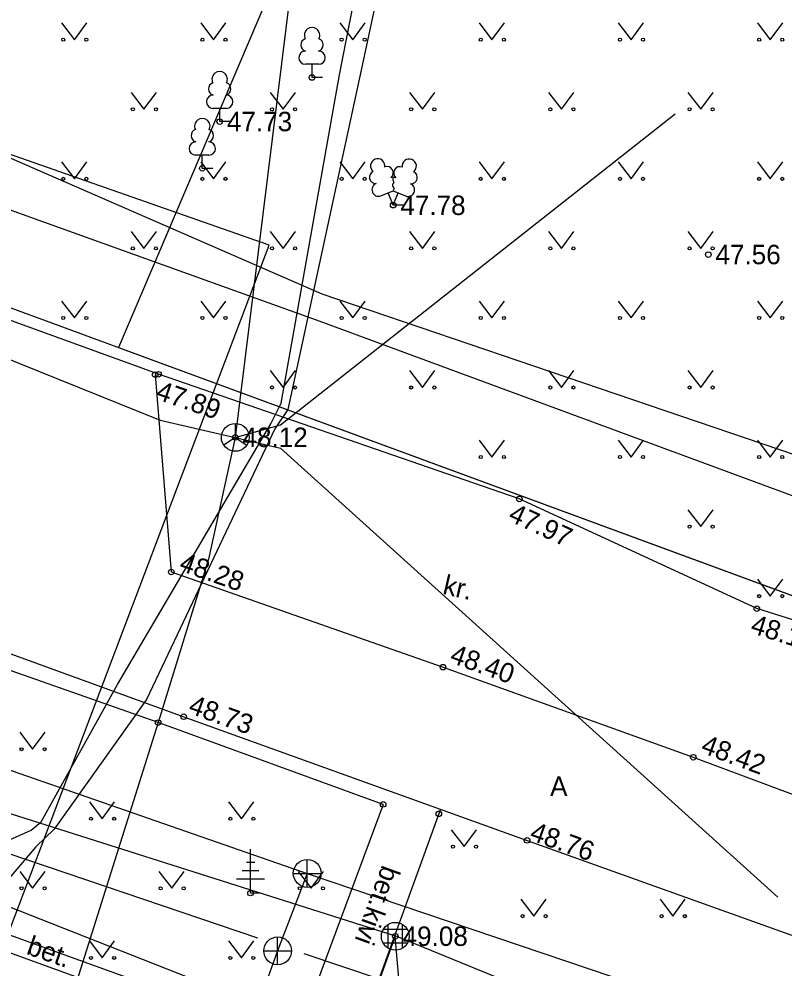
# Model space of a CAD drawing. Extents: x 641385 to 641951, y 6455406 to 6456065.
# Drawn here: x 641763.51 to 641790.99, y 6455558.14 to 6455592.25 of the extents above; entities that cross this region are included whole.
import ezdxf

# ---------------------------------------------------------------- set-up
doc = ezdxf.new("R2010")
doc.units = 0
for name, color, linetype in [('DKAEV', 7, 'Continuous'), ('DTRASS', 7, 'Continuous'), ('HALJASTUS', 7, 'Continuous'), ('HOONE', 7, 'Continuous'), ('HOONEDET', 7, 'Continuous'), ('KKAEV', 7, 'Continuous'), ('KORGUS', 7, 'Continuous'), ('KTRASS', 7, 'Continuous'), ('MOOTPIIR', 7, 'Continuous'), ('MPKAABEL', 7, 'Continuous'), ('PIIR', 7, 'Continuous'), ('PUU', 7, 'Continuous'), ('SIKAEV', 7, 'Continuous'), ('SITRASS', 7, 'Continuous'), ('TEE', 7, 'Continuous'), ('VTRASS', 7, 'Continuous')]:
    doc.layers.add(name, color=color, linetype=linetype)

msp = doc.modelspace()

# ---------------------------------------------------------------- linework, layer by layer
at = {"layer": 'DKAEV'}
for p, q in [((641776.777, 6455558.843), (641776.777, 6455559.709)), ((641777.277, 6455559.709), (641777.277, 6455558.843)), ((641776.594, 6455559.526), (641777.46, 6455559.526)), ((641777.46, 6455559.026), (641776.594, 6455559.026))]:
    msp.add_line(p, q, dxfattribs=at)
msp.add_circle((641777.027, 6455559.276), 0.5, dxfattribs=at)
at = {"layer": 'DTRASS'}
for p, q in [((641777.027, 6455559.276), (641775.24, 6455554.33)), ((641777.403, 6455554.724), (641777.027, 6455559.276))]:
    msp.add_line(p, q, dxfattribs=at)
for points in [[(641719.093, 6455599.601), (641709.745, 6455592.286), (641724.949, 6455587.841), (641731.024, 6455581.938), (641752.655, 6455573.585), (641751.925, 6455567.274), (641759.184, 6455564.955), (641777.074, 6455559.276), (641795.436, 6455551.762), (641811.461, 6455557.794), (641820.56, 6455537.881)], [(641772.908, 6455556.493), (641760.222, 6455561.486), (641759.096, 6455564.983)]]:
    msp.add_lwpolyline(points, dxfattribs=at)
at = {"layer": 'HALJASTUS'}
for p, q in [((641765.037, 6455592.107), (641765.5, 6455591.5)), ((641765.5, 6455591.5), (641765.946, 6455592.107)), ((641770.037, 6455592.107), (641770.5, 6455591.5)), ((641770.5, 6455591.5), (641770.946, 6455592.107)), ((641775.037, 6455592.107), (641775.5, 6455591.5)), ((641775.5, 6455591.5), (641775.946, 6455592.107)), ((641780.037, 6455592.107), (641780.5, 6455591.5)), ((641780.5, 6455591.5), (641780.946, 6455592.107)), ((641785.037, 6455592.107), (641785.5, 6455591.5)), ((641785.5, 6455591.5), (641785.946, 6455592.107)), ((641790.037, 6455592.107), (641790.5, 6455591.5)), ((641790.5, 6455591.5), (641790.946, 6455592.107)), ((641767.537, 6455589.607), (641768, 6455589)), ((641768, 6455589), (641768.446, 6455589.607)), ((641772.537, 6455589.607), (641773, 6455589)), ((641773, 6455589), (641773.446, 6455589.607)), ((641777.537, 6455589.607), (641778, 6455589)), ((641778, 6455589), (641778.446, 6455589.607)), ((641782.537, 6455589.607), (641783, 6455589)), ((641783, 6455589), (641783.446, 6455589.607)), ((641787.537, 6455589.607), (641788, 6455589)), ((641788, 6455589), (641788.446, 6455589.607)), ((641765.037, 6455587.107), (641765.5, 6455586.5)), ((641765.5, 6455586.5), (641765.946, 6455587.107)), ((641770.037, 6455587.107), (641770.5, 6455586.5)), ((641770.5, 6455586.5), (641770.946, 6455587.107)), ((641775.037, 6455587.107), (641775.5, 6455586.5)), ((641775.5, 6455586.5), (641775.946, 6455587.107)), ((641780.037, 6455587.107), (641780.5, 6455586.5)), ((641780.5, 6455586.5), (641780.946, 6455587.107)), ((641785.037, 6455587.107), (641785.5, 6455586.5)), ((641785.5, 6455586.5), (641785.946, 6455587.107)), ((641790.037, 6455587.107), (641790.5, 6455586.5)), ((641790.5, 6455586.5), (641790.946, 6455587.107)), ((641767.537, 6455584.607), (641768, 6455584)), ((641768, 6455584), (641768.446, 6455584.607)), ((641772.537, 6455584.607), (641773, 6455584)), ((641773, 6455584), (641773.446, 6455584.607)), ((641777.537, 6455584.607), (641778, 6455584)), ((641778, 6455584), (641778.446, 6455584.607)), ((641782.537, 6455584.607), (641783, 6455584)), ((641783, 6455584), (641783.446, 6455584.607)), ((641787.537, 6455584.607), (641788, 6455584)), ((641788, 6455584), (641788.446, 6455584.607)), ((641765.037, 6455582.107), (641765.5, 6455581.5)), ((641765.5, 6455581.5), (641765.946, 6455582.107)), ((641770.037, 6455582.107), (641770.5, 6455581.5)), ((641770.5, 6455581.5), (641770.946, 6455582.107)), ((641775.037, 6455582.107), (641775.5, 6455581.5)), ((641775.5, 6455581.5), (641775.946, 6455582.107)), ((641780.037, 6455582.107), (641780.5, 6455581.5)), ((641780.5, 6455581.5), (641780.946, 6455582.107)), ((641785.037, 6455582.107), (641785.5, 6455581.5)), ((641785.5, 6455581.5), (641785.946, 6455582.107)), ((641790.037, 6455582.107), (641790.5, 6455581.5)), ((641790.5, 6455581.5), (641790.946, 6455582.107)), ((641772.537, 6455579.607), (641773, 6455579)), ((641773, 6455579), (641773.446, 6455579.607)), ((641777.537, 6455579.607), (641778, 6455579)), ((641778, 6455579), (641778.446, 6455579.607)), ((641782.537, 6455579.607), (641783, 6455579)), ((641783, 6455579), (641783.446, 6455579.607)), ((641787.537, 6455579.607), (641788, 6455579)), ((641788, 6455579), (641788.446, 6455579.607)), ((641780.037, 6455577.107), (641780.5, 6455576.5)), ((641780.5, 6455576.5), (641780.946, 6455577.107)), ((641785.037, 6455577.107), (641785.5, 6455576.5)), ((641785.5, 6455576.5), (641785.946, 6455577.107)), ((641790.037, 6455577.107), (641790.5, 6455576.5)), ((641790.5, 6455576.5), (641790.946, 6455577.107)), ((641787.537, 6455574.607), (641788, 6455574)), ((641788, 6455574), (641788.446, 6455574.607)), ((641790.037, 6455572.107), (641790.5, 6455571.5)), ((641790.5, 6455571.5), (641790.946, 6455572.107)), ((641763.537, 6455566.607), (641764, 6455566)), ((641764, 6455566), (641764.446, 6455566.607)), ((641766.037, 6455564.107), (641766.5, 6455563.5)), ((641766.5, 6455563.5), (641766.946, 6455564.107)), ((641771.037, 6455564.107), (641771.5, 6455563.5)), ((641771.5, 6455563.5), (641771.946, 6455564.107)), ((641779.037, 6455563.107), (641779.5, 6455562.5)), ((641779.5, 6455562.5), (641779.946, 6455563.107)), ((641763.537, 6455561.607), (641764, 6455561)), ((641764, 6455561), (641764.446, 6455561.607)), ((641768.537, 6455561.607), (641769, 6455561)), ((641769, 6455561), (641769.446, 6455561.607)), ((641773.537, 6455561.607), (641774, 6455561)), ((641774, 6455561), (641774.446, 6455561.607)), ((641781.537, 6455560.607), (641782, 6455560)), ((641782, 6455560), (641782.446, 6455560.607)), ((641786.537, 6455560.607), (641787, 6455560)), ((641787, 6455560), (641787.446, 6455560.607)), ((641766.037, 6455559.107), (641766.5, 6455558.5)), ((641766.5, 6455558.5), (641766.946, 6455559.107)), ((641771.037, 6455559.107), (641771.5, 6455558.5)), ((641771.5, 6455558.5), (641771.946, 6455559.107))]:
    msp.add_line(p, q, dxfattribs=at)
for centre in [(641765.099, 6455591.5), (641765.928, 6455591.5), (641770.099, 6455591.5), (641770.928, 6455591.5), (641775.099, 6455591.5), (641775.928, 6455591.5), (641780.099, 6455591.5), (641780.928, 6455591.5), (641785.099, 6455591.5), (641785.928, 6455591.5), (641790.099, 6455591.5), (641790.928, 6455591.5), (641767.599, 6455589), (641768.428, 6455589), (641772.599, 6455589), (641773.428, 6455589), (641777.599, 6455589), (641778.428, 6455589), (641782.599, 6455589), (641783.428, 6455589), (641787.599, 6455589), (641788.428, 6455589), (641765.099, 6455586.5), (641765.928, 6455586.5), (641770.099, 6455586.5), (641770.928, 6455586.5), (641775.099, 6455586.5), (641775.928, 6455586.5), (641780.099, 6455586.5), (641780.928, 6455586.5), (641785.099, 6455586.5), (641785.928, 6455586.5), (641790.099, 6455586.5), (641790.928, 6455586.5), (641767.599, 6455584), (641768.428, 6455584), (641772.599, 6455584), (641773.428, 6455584), (641777.599, 6455584), (641778.428, 6455584), (641782.599, 6455584), (641783.428, 6455584), (641787.599, 6455584), (641788.428, 6455584), (641765.099, 6455581.5), (641765.928, 6455581.5), (641770.099, 6455581.5), (641770.928, 6455581.5), (641775.099, 6455581.5), (641775.928, 6455581.5), (641780.099, 6455581.5), (641780.928, 6455581.5), (641785.099, 6455581.5), (641785.928, 6455581.5), (641790.099, 6455581.5), (641790.928, 6455581.5), (641772.599, 6455579), (641773.428, 6455579), (641777.599, 6455579), (641778.428, 6455579), (641782.599, 6455579), (641783.428, 6455579), (641787.599, 6455579), (641788.428, 6455579), (641780.099, 6455576.5), (641780.928, 6455576.5), (641785.099, 6455576.5), (641785.928, 6455576.5), (641790.099, 6455576.5), (641790.928, 6455576.5), (641787.599, 6455574), (641788.428, 6455574), (641790.099, 6455571.5), (641790.928, 6455571.5), (641763.599, 6455566), (641764.428, 6455566), (641766.099, 6455563.5), (641766.928, 6455563.5), (641771.099, 6455563.5), (641771.928, 6455563.5), (641779.099, 6455562.5), (641779.928, 6455562.5), (641763.599, 6455561), (641764.428, 6455561), (641768.599, 6455561), (641769.428, 6455561), (641773.599, 6455561), (641774.428, 6455561), (641781.599, 6455560), (641782.428, 6455560), (641786.599, 6455560), (641787.428, 6455560), (641766.099, 6455558.5), (641766.928, 6455558.5), (641771.099, 6455558.5), (641771.928, 6455558.5)]:
    msp.add_circle(centre, 0.055, dxfattribs=at)
at = {"layer": 'HOONE'}
msp.add_line((641748.846, 6455563.867), (641800.563, 6455545.179), dxfattribs=at)
at = {"layer": 'HOONEDET'}
msp.add_line((641758.804, 6455560.907), (641772.942, 6455555.798), dxfattribs=at)
at = {"layer": 'KKAEV'}
for p, q in [((641773.864, 6455561.035), (641773.864, 6455562.035)), ((641773.364, 6455561.535), (641774.364, 6455561.535)), ((641772.802, 6455558.253), (641772.802, 6455559.253)), ((641772.302, 6455558.753), (641773.302, 6455558.753))]:
    msp.add_line(p, q, dxfattribs=at)
for centre in [(641773.864, 6455561.535), (641772.802, 6455558.753)]:
    msp.add_circle(centre, 0.5, dxfattribs=at)
at = {"layer": 'KORGUS'}
for centre in [(641774.037, 6455590.142), (641770.719, 6455588.558), (641770.095, 6455586.877), (641776.951, 6455585.553), (641788.272, 6455583.776), (641768.401, 6455579.461), (641768.523, 6455579.476), (641771.279, 6455577.206), (641781.482, 6455574.996), (641768.98, 6455572.369), (641790.017, 6455571.052), (641778.744, 6455568.949), (641769.427, 6455567.168), (641768.511, 6455566.956), (641787.734, 6455565.71), (641776.591, 6455564.017), (641778.593, 6455563.677), (641781.763, 6455562.723), (641771.828, 6455560.83), (641777.027, 6455559.276)]:
    msp.add_circle(centre, 0.1, dxfattribs=at)
at = {"layer": 'KTRASS'}
msp.add_line((641772.802, 6455558.753), (641771.662, 6455555.622), dxfattribs=at)
for points in [[(641737.297, 6455571.697), (641754.869, 6455565.051), (641772.08, 6455559.216)], [(641759.707, 6455566.459), (641773.864, 6455561.535), (641772.802, 6455558.753)], [(641773.864, 6455561.535), (641792.423, 6455555.249), (641790.463, 6455552.02)], [(641773.739, 6455558.656), (641790.118, 6455553.141)]]:
    msp.add_lwpolyline(points, dxfattribs=at)
at = {"layer": 'MOOTPIIR'}
msp.add_lwpolyline([(641743.3, 6455557.382), (641760.181, 6455551.617), (641772.494, 6455584.116), (641699.782, 6455609.615), (641691.466, 6455612.577), (641693.366, 6455616.794), (641713.813, 6455654.433), (641703.418, 6455657.601), (641700.996, 6455658.443), (641700.033, 6455658.779), (641697.344, 6455659.606), (641695.98, 6455660.189), (641693.35, 6455661.362), (641690.899, 6455662.876), (641672.088, 6455600.041), (641690.888, 6455590.922), (641698.548, 6455587.628), (641698.548, 6455584.562), (641708.364, 6455581.949), (641710.804, 6455588.423), (641721.209, 6455584.018), (641723.99, 6455577.658), (641747.822, 6455570.303), (641743.3, 6455557.382)], dxfattribs=at)
at = {"layer": 'MPKAABEL'}
for points in [[(641834.016, 6455560.327), (641806.08, 6455571.577), (641774.401, 6455582.354), (641740.839, 6455597.011), (641715.626, 6455606.813), (641690.271, 6455614.014), (641684.393, 6455613.673), (641681.393, 6455610.345), (641677.402, 6455599.424), (641671.248, 6455580.005)], [(641760.853, 6455559.773), (641762.398, 6455562.402), (641763.953, 6455563.094), (641764.301, 6455563.395), (641767.043, 6455568.32), (641772.555, 6455577.699), (641772.922, 6455578.434), (641775.02, 6455590.234), (641777.051, 6455600.563)], [(641777.938, 6455600.363), (641775.746, 6455590.133), (641773.168, 6455578.207), (641772.699, 6455577.52), (641772.699, 6455577.52), (641768.094, 6455567.785), (641764.777, 6455563.125), (641764.117, 6455562.492), (641763.156, 6455561.367), (641760.853, 6455559.773)]]:
    msp.add_lwpolyline(points, dxfattribs=at)
at = {"layer": 'PIIR'}
for points in [[(641781.333, 6455613.913), (641767.09, 6455580.44), (641821.16, 6455560.52), (641803.46, 6455511.64), (641836.124, 6455500.011)], [(641780.667, 6455519.891), (641803.46, 6455511.64), (641821.16, 6455560.52), (641686.12, 6455610.26), (641673.59, 6455576.47)]]:
    msp.add_lwpolyline(points, dxfattribs=at)
at = {"layer": 'PUU'}
for p, q in [((641774.277, 6455590.617), (641773.797, 6455590.617)), ((641774.037, 6455590.142), (641774.037, 6455590.617)), ((641774.417, 6455590.142), (641774.037, 6455590.142)), ((641770.959, 6455589.033), (641770.479, 6455589.033)), ((641770.719, 6455588.558), (641770.719, 6455589.033)), ((641771.099, 6455588.558), (641770.719, 6455588.558)), ((641770.335, 6455587.352), (641769.855, 6455587.352)), ((641770.095, 6455586.877), (641770.095, 6455587.352)), ((641770.475, 6455586.877), (641770.095, 6455586.877)), ((641776.511, 6455585.888), (641776.956, 6455586.063)), ((641776.951, 6455585.553), (641776.776, 6455585.993)), ((641776.951, 6455585.553), (641777.131, 6455585.993)), ((641776.956, 6455586.063), (641777.396, 6455585.883)), ((641777.331, 6455585.553), (641776.951, 6455585.553)), ((641771.828, 6455560.83), (641771.828, 6455562.405)), ((641771.978, 6455561.93), (641771.678, 6455561.93)), ((641772.128, 6455561.63), (641771.528, 6455561.63)), ((641772.328, 6455561.33), (641771.328, 6455561.33)), ((641772.188, 6455560.83), (641771.828, 6455560.83))]:
    msp.add_line(p, q, dxfattribs=at)
msp.add_lwpolyline([(641776.956, 6455586.558), (641776.936, 6455586.483), (641776.936, 6455586.463), (641776.946, 6455586.433), (641776.966, 6455586.398), (641776.971, 6455586.378), (641776.956, 6455586.343), (641776.931, 6455586.293), (641776.926, 6455586.268), (641776.931, 6455586.253), (641776.941, 6455586.223), (641776.976, 6455586.163), (641776.981, 6455586.143), (641776.976, 6455586.123), (641776.961, 6455586.088), (641776.956, 6455586.063)], dxfattribs=at)
for centre, radius, start, end in [((641774.037, 6455591.662), 0.277, 332.5799, 207.4201), ((641773.867, 6455591.315), 0.233, 109.0217, 253.1415), ((641774.207, 6455591.315), 0.233, 286.8508, 70.9859), ((641773.8, 6455590.854), 0.238, 90.0016, 269.3953), ((641774.274, 6455590.854), 0.238, 270.6047, 89.9984), ((641770.719, 6455590.078), 0.277, 332.5799, 207.4201), ((641770.549, 6455589.731), 0.233, 109.0217, 253.1415), ((641770.889, 6455589.731), 0.233, 286.8508, 70.9859), ((641770.482, 6455589.27), 0.238, 90.0016, 269.3953), ((641770.956, 6455589.27), 0.238, 270.6047, 89.9984), ((641770.095, 6455588.397), 0.277, 332.5799, 207.4201), ((641769.925, 6455588.05), 0.233, 109.0217, 253.1415), ((641770.265, 6455588.05), 0.233, 286.8508, 70.9859), ((641769.858, 6455587.589), 0.238, 90.0016, 269.3953), ((641770.332, 6455587.589), 0.238, 270.6047, 89.9984), ((641776.394, 6455586.967), 0.256, 111.5027, 232.5173), ((641776.394, 6455586.967), 0.256, 350.4856, 111.5002), ((641777.53, 6455586.958), 0.256, 67.6168, 188.6314), ((641777.53, 6455586.958), 0.256, 306.5997, 67.6143), ((641776.32, 6455586.556), 0.224, 111.4304, 274.4987), ((641776.729, 6455586.717), 0.224, 308.5041, 111.5725), ((641777.192, 6455586.712), 0.225, 67.7016, 230.5126), ((641777.597, 6455586.546), 0.224, 264.6183, 67.6866), ((641776.425, 6455586.111), 0.237, 111.5014, 291.5004), ((641776.955, 6455586.32), 0.237, 66.7655, 111.5015), ((641777.486, 6455586.103), 0.237, 247.6166, 67.6155)]:
    msp.add_arc(centre, radius, start, end, dxfattribs=at)
at = {"layer": 'SIKAEV'}
for p, q in [((641771.279, 6455577.706), (641771.279, 6455577.206)), ((641771.279, 6455577.706), (641771.279, 6455577.206)), ((641771.279, 6455577.206), (641770.864, 6455576.931)), ((641771.279, 6455577.206), (641770.864, 6455576.931)), ((641771.279, 6455577.206), (641771.694, 6455576.931)), ((641771.279, 6455577.206), (641771.694, 6455576.931))]:
    msp.add_line(p, q, dxfattribs=at)
msp.add_circle((641771.279, 6455577.206), 0.5, dxfattribs=at)
msp.add_circle((641771.279, 6455577.206), 0.5, dxfattribs=at)
at = {"layer": 'SITRASS'}
for points in [[(641775.756, 6455613.381), (641771.279, 6455577.206)], [(641734.968, 6455591.735), (641746.07, 6455586.78), (641757.61, 6455582.25), (641768.58, 6455577.83), (641771.279, 6455577.206)], [(641771.279, 6455577.206), (641772.9, 6455577.66), (641787.08, 6455588.84)], [(641771.279, 6455577.206), (641770.32, 6455572.83), (641768.57, 6455567.15), (641765.59, 6455557.67)], [(641771.279, 6455577.206), (641772.9, 6455576.822), (641790.768, 6455560.688)]]:
    msp.add_lwpolyline(points, dxfattribs=at)
at = {"layer": 'TEE'}
for points in [[(641768.523, 6455579.476), (641760.823, 6455582.274), (641751.319, 6455585.753), (641744.648, 6455588.2), (641738.12, 6455590.693)], [(641768.401, 6455579.461), (641768.98, 6455572.369), (641778.744, 6455568.949), (641787.734, 6455565.71), (641799.502, 6455561.322), (641803.795, 6455559.541), (641806.062, 6455558.286), (641807.354, 6455557.248), (641808.605, 6455555.987), (641810.016, 6455553.946), (641810.947, 6455551.986), (641811.237, 6455549.938), (641810.803, 6455547.192), (641809.587, 6455542.184)], [(641798.41, 6455574.448), (641799.421, 6455570.329), (641799.462, 6455568.973), (641798.303, 6455568.449), (641790.017, 6455571.052), (641781.482, 6455574.996), (641768.523, 6455579.476)], [(641731.338, 6455569.94), (641732.223, 6455571.818), (641732.861, 6455572.637), (641733.305, 6455573.027), (641735.294, 6455574.331), (641737.62, 6455575.919), (641739.466, 6455576.758), (641740.772, 6455576.917), (641741.836, 6455576.863), (641742.814, 6455576.662), (641751.412, 6455573.622), (641751.41, 6455573.597), (641758.631, 6455571.09), (641769.427, 6455567.168), (641781.763, 6455562.723), (641791.198, 6455559.338), (641799.768, 6455556.224)], [(641776.591, 6455564.017), (641768.511, 6455566.956), (641760.352, 6455569.82), (641758.11, 6455563.331)], [(641776.591, 6455564.017), (641774.193, 6455557.571), (641773.653, 6455557.767)], [(641778.653, 6455563.844), (641776.13, 6455556.871)]]:
    msp.add_lwpolyline(points, dxfattribs=at)
at = {"layer": 'VTRASS'}
msp.add_lwpolyline([(641671.607, 6455579.879), (641679.115, 6455599.206), (641683.274, 6455607.652), (641685.496, 6455611.677), (641700.158, 6455606.918), (641714.371, 6455602.097), (641728.722, 6455597.283), (641743.3, 6455592.355), (641757.649, 6455587.378), (641774.316, 6455581.379), (641794.818, 6455573.811), (641809.386, 6455569.297), (641823.832, 6455563.624), (641838.143, 6455558.136), (641851.847, 6455553.292), (641865.622, 6455547.42)], dxfattribs=at)

# ---------------------------------------------------------------- texts
at = {"layer": 'KORGUS'}
for s, p in [(' 47.73', (641770.72, 6455588.21)), (' 47.78', (641776.95, 6455585.2)), (' 47.56', (641788.27, 6455583.43)), (' 48.12', (641771.28, 6455576.86)), (' 49.08', (641777.03, 6455558.93))]:
    msp.add_text(s, height=0.7, dxfattribs=at).set_placement(p)
for s, rotation, p in [(' 47.89', 341.1534, (641768.14, 6455578.68)), (' 47.97', 335.1985, (641780.81, 6455574.34)), (' 48.28', 340.6964, (641768.98, 6455572.52)), (' 48.13', 342.5602, (641789.5, 6455570.27)), (' 48.40', 340.1865, (641778.7, 6455569.22)), (' 48.73', 340.1845, (641769.31, 6455567.4)), (' 48.42', 339.5507, (641787.72, 6455565.98)), (' 48.76', 340.2635, (641781.57, 6455562.84))]:
    msp.add_text(s, height=0.7, rotation=rotation, dxfattribs=at).set_placement(p)
at = {"layer": 'TEE'}
for s, rotation, p in [('kr.', 347.0054, (641778.7, 6455571.59)), ('bet.kivi', 249.9628, (641776.56, 6455561.87)), ('bet.', 340.7873, (641763.74, 6455558.65))]:
    msp.add_text(s, height=0.7, rotation=rotation, dxfattribs=at).set_placement(p)
msp.add_text('A', height=0.7, dxfattribs=at).set_placement((641782.59, 6455564.32))

doc.saveas('drawing.dxf')
